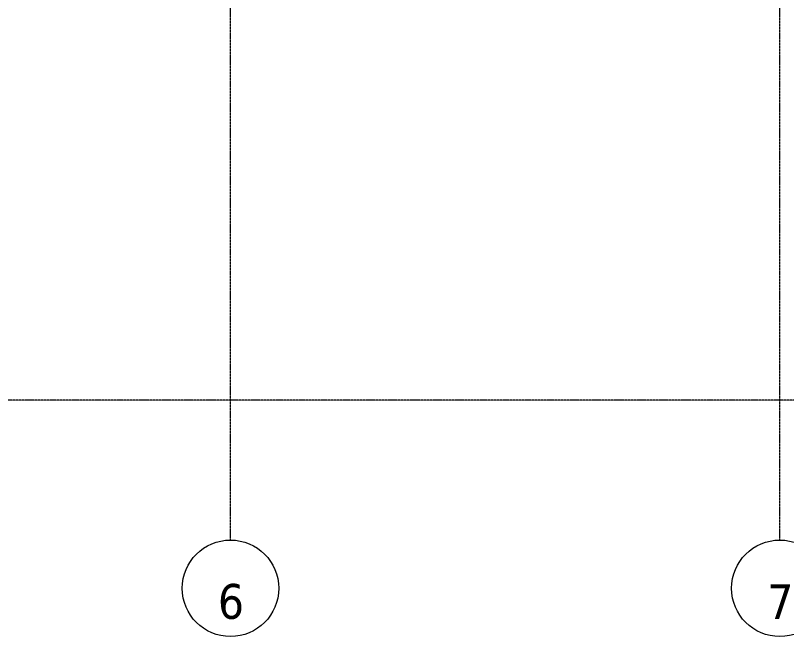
# Model space of a CAD drawing. Header units: millimetres. Extents: x 1591 to 239055, y -15958 to 83255.
# Drawn here: x 153622 to 165132, y 13709 to 22977 of the extents above; entities that cross this region are included whole.
import ezdxf

# ---------------------------------------------------------------- set-up
doc = ezdxf.new("R2010")
doc.units = ezdxf.units.MM
doc.linetypes.add('Grid Line', pattern=[22.225, 12.7, -3.175, 3.175, -3.175])
doc.layers.add('S-GRID-1', color=1, linetype='Grid Line', lineweight=9)
doc.layers.add('S-GRID-IDEN', color=1, linetype='Continuous', lineweight=9)
doc.styles.add('Tahoma_B', font='tahomabd_0.ttf', dxfattribs={"height": 520})

# ---------------------------------------------------------------- blocks, each defined once
blk = doc.blocks.new('Grid - M_Grid Head - Circle-353313-TKCS_MB TẦNG 6-8')
at = {"layer": 'S-GRID-IDEN'}
blk.add_circle((0, 0), 4.5, dxfattribs=at)

msp = doc.modelspace()

# ---------------------------------------------------------------- linework, layer by layer
at = {"layer": 'S-GRID-1'}
for p, q in [((156832.3, 19149.4), (156832.3, 77012.5)), ((165032.3, 19149.4), (165032.3, 77012.5)), ((156832.3, 15149.4), (156832.3, 19149.4)), ((165032.3, 15149.4), (165032.3, 19149.4)), ((223800.6, 17236.9), (130306.5, 17236.9))]:
    msp.add_line(p, q, dxfattribs=at)

# ---------------------------------------------------------------- block references
at = {"layer": 'S-GRID-IDEN', "xscale": 159.9999999999999, "yscale": 159.9999999999999, "zscale": 159.9999999999999}
for p in [(156832.3, 14429.4), (165032.3, 14429.4)]:
    msp.add_blockref('Grid - M_Grid Head - Circle-353313-TKCS_MB TẦNG 6-8', p, dxfattribs=at)

# ---------------------------------------------------------------- next in the draw order: texts
at = {"layer": 'S-GRID-IDEN', "char_height": 520, "width": 465.6, "attachment_point": 5, "line_spacing_factor": 0.996129, "style": 'Tahoma_B', "bg_fill": 3, "box_fill_scale": 1.25, "bg_fill_color": 256, "bg_fill_true_color": 13158600, "bg_fill_transparency": 0}
for s, insert in [('\\pt2031.9988,4063.9976,6096.0016,8128.0004,10159.9992,12191.998,14224.002,16256.0008,18287.9996,20319.9984,22352.0024,24384.0012,26416,28447.9988,30479.9976,32512.0016,34544.0004,36575.9992,38607.998,40640.002,42672.0008,44703.9996,46735.9984,48768.0024,50800.0012,52832,54863.9988,56895.9976,58928.0016,60960.0004,62991.9992,65023.998;6', (156839.8, 14229.7)), ('\\pt2031.9988,4063.9976,6096.0016,8128.0004,10159.9992,12191.998,14224.002,16256.0008,18287.9996,20319.9984,22352.0024,24384.0012,26416,28447.9988,30479.9976,32512.0016,34544.0004,36575.9992,38607.998,40640.002,42672.0008,44703.9996,46735.9984,48768.0024,50800.0012,52832,54863.9988,56895.9976,58928.0016,60960.0004,62991.9992,65023.998;7', (165039.8, 14229.7))]:
    msp.add_mtext(s, dxfattribs=dict(at, insert=insert))

doc.saveas('drawing.dxf')
